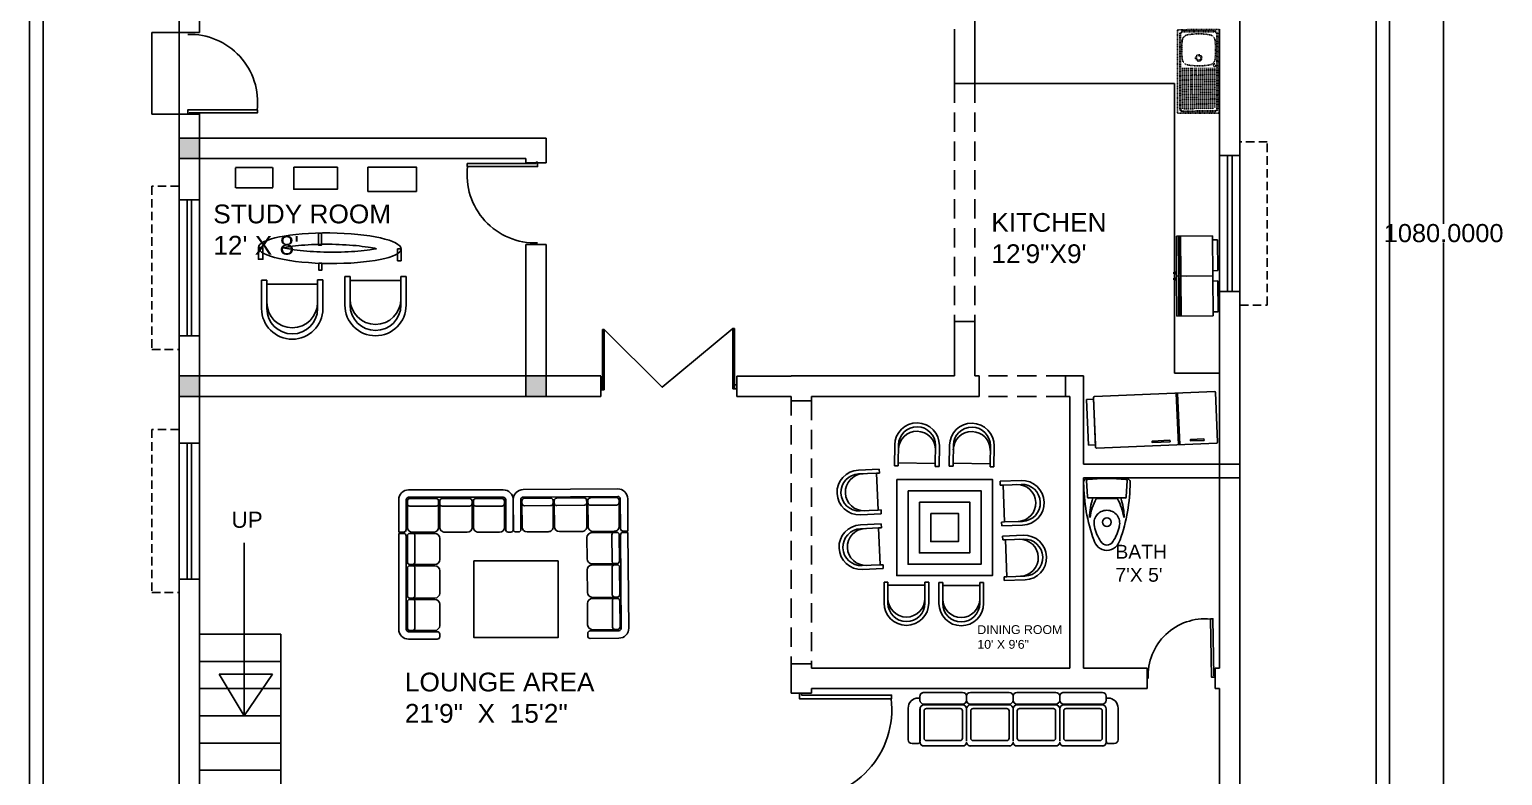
# Model space of a CAD drawing. Header units: inches. Extents: x 0 to 2330, y 0 to 1444.
# Drawn here: x 473 to 1123, y 636 to 966 of the extents above; entities that cross this region are included whole.
import ezdxf

# ---------------------------------------------------------------- set-up
doc = ezdxf.new("R2010")
doc.units = ezdxf.units.IN
doc.header["$MEASUREMENT"] = 0
doc.linetypes.add('HIDDEN', pattern=[0.375, 0.25, -0.125])
for name, color, linetype in [('BOUNDRY WALL', 41, 'Continuous'), ('CHAJJA', 31, 'HIDDEN'), ('DIMENSION', 51, 'HIDDEN'), ('dIMENSIONS', 40, 'Continuous'), ('DOOR', 1, 'Continuous'), ('FURNITURE', 63, 'Continuous'), ('PORCH BOUNDRY', 173, 'HIDDEN'), ('STAIRS', 32, 'Continuous'), ('WALLS', 7, 'Continuous'), ('WINDOW', 80, 'Continuous')]:
    doc.layers.add(name, color=color, linetype=linetype)
doc.styles.get("Standard").update_dxf_attribs({"font": 'arial.ttf'})
doc.dimstyles.get("Standard").update_dxf_attribs({"dimtxt": 8, "dimasz": 0.18, "dimexe": 0.18, "dimexo": 0.0625, "dimgap": 0.09, "dimtad": 0, "dimtih": 1, "dimtoh": 1, "dimdec": 4, "dimzin": 0, "dimdsep": 46, "dimtxsty": 'Standard', "dimcen": 0.09, "dimadec": 0, "dimazin": 0, "dimtfac": 1, "dimtdec": 4, "dimtofl": 0, "dimtmove": 0, "dimatfit": 3, "dimfxl": 1, "dimtolj": 1, "dimtzin": 0, "dimarcsym": 0})

# ---------------------------------------------------------------- blocks, each defined once
blk = doc.blocks.new('DOORS')
at = {"layer": 'DOOR'}
blk.add_line((3186.14, 3188.71), (3187.61, 3188.71), dxfattribs=at)
for points in [[(3187.61, 3187.94), (3187.61, 3152.88), (3186.14, 3152.88), (3186.14, 3188.71)], [(3186.14, 3187.94), (3186.14, 3188.71), (3188.32, 3188.71), (3188.32, 3187.94), (3187.61, 3187.94)]]:
    blk.add_lwpolyline(points, dxfattribs=at)
blk.add_arc((3182.04, 3187.61), 34.82, 178.1926, 276.7938, dxfattribs=at)
blk = doc.blocks.new('DOOOR')
at = {"layer": 'DOOR'}
for p, q in [((2493.5, 2880.35), (2493.5, 2912.74)), ((2493.5, 2912.74), (2494.32, 2912.74)), ((2494.32, 2912.74), (2494.32, 2879.28)), ((2566.68, 2913.26), (2565.86, 2913.26)), ((2565.86, 2913.26), (2565.86, 2879.8)), ((2566.68, 2880.86), (2566.68, 2913.26)), ((2492.61, 2881.4), (2493.5, 2881.4)), ((2493.5, 2879.29), (2492.61, 2879.29)), ((2493.5, 2881.4), (2493.5, 2879.29)), ((2494.32, 2879.28), (2493.5, 2879.29)), ((2565.86, 2879.8), (2566.68, 2879.81)), ((2567.57, 2881.92), (2566.68, 2881.92)), ((2566.68, 2881.92), (2566.68, 2879.81)), ((2566.68, 2879.81), (2567.57, 2879.81))]:
    blk.add_line(p, q, dxfattribs=at)
blk.add_lwpolyline([(2494.32, 2912.74), (2526.65, 2880.62), (2565.86, 2913.26)], dxfattribs=at)
blk = doc.blocks.new('WINDOE')
for p, q in [((3462.97, 3398.72), (3471.97, 3398.72)), ((3462.97, 3338.72), (3462.97, 3398.72)), ((3466.47, 3398.72), (3466.47, 3338.72)), ((3468.47, 3398.72), (3468.47, 3338.72)), ((3471.97, 3398.72), (3471.97, 3338.72)), ((3471.97, 3338.72), (3462.97, 3338.72))]:
    blk.add_line(p, q)
blk = doc.blocks.new('A$C444A5E9C')
at = {"ltscale": 20}
for p, q in [((0.041, 0.566), (0.032, 0.737)), ((0.246, 0.76), (0.04, 0.76)), ((0.054, 0.554), (0.246, 0.554)), ((0.141, 0.549), (0.246, 0.549))]:
    blk.add_line(p, q, dxfattribs=at)
for p, q in [((0.246, 0.76), (0.452, 0.76)), ((0.45, 0.566), (0.459, 0.737)), ((0.438, 0.554), (0.246, 0.554)), ((0.35, 0.549), (0.246, 0.549))]:
    blk.add_line(p, q)
at = {"linetype": 'Continuous', "ltscale": 20}
blk.add_circle((0.246, 0.298), 0.0465, dxfattribs=at)
at = {"ltscale": 20}
for centre, radius, start, end in [((0.04, 0.72), 0.04, 90, 185.821), ((1.87, 0.733), 1.87, 180.5373, 199.4406), ((0.044, 0.738), 0.012, 95.8439, 183), ((0.245, -1.23), 1.99, 89.9924, 95.8439), ((0.054, 0.566), 0.0125, 183, 270), ((0.766, 0.328), 0.705, 161.2906, 178.5363), ((0.58, 0.285), 0.516, 149.7165, 173.2244), ((0.141, 0.541), 0.0075, 90, 149.7165), ((0.267, 0.158), 0.167, 196.4723, 227.6624), ((0.246, 0.137), 0.137, 228.0401, 270)]:
    blk.add_arc(centre, radius, start, end, dxfattribs=at)
for centre, radius, start, end in [((0.246, -1.23), 1.99, 84.1561, 90.0076), ((-1.378, 0.733), 1.87, 340.5594, 359.4627), ((0.447, 0.738), 0.012, 357, 84.1561), ((0.452, 0.72), 0.04, 354.179, 90), ((0.35, 0.541), 0.0075, 30.2835, 90), ((-0.089, 0.285), 0.516, 6.7756, 30.2835), ((-0.275, 0.328), 0.705, 1.4637, 18.7094), ((0.438, 0.566), 0.0125, 270, 357), ((0.246, 0.137), 0.137, 270, 311.9599), ((0.225, 0.158), 0.167, 312.3376, 343.5277)]:
    blk.add_arc(centre, radius, start, end)
at = {"linetype": 'Continuous', "ltscale": 20}
for centre, radius, start, end in [((0.246, 0.288), 0.136, 90.2368, 194.549), ((0.245, 0.288), 0.136, 345.451, 89.7632), ((0.561, 0.349), 0.457, 192.1399, 214.2706), ((-0.069, 0.349), 0.457, 325.7294, 347.8601), ((0.246, 0.129), 0.0727, 210.084, 269.4189), ((0.245, 0.129), 0.0727, 270.5811, 329.916)]:
    blk.add_arc(centre, radius, start, end, dxfattribs=at)
blk = doc.blocks.new('A$C4DDE20F0')
for p, q in [((0.13, 0.618), (0.15, 0.618)), ((0.13, 0.618), (0.152, 0.618)), ((0.152, 0.64), (0.152, 0.59)), ((0.152, 0.59), (0.152, 0.64)), ((0.152, 0.618), (0.152, 0.64)), ((0.202, 0.69), (0.702, 0.69)), ((0.202, 0.69), (0.702, 0.69)), ((0.752, 0.59), (0.752, 0.64)), ((0.752, 0.64), (0.752, 0.59)), ((0.802, 0.69), (1.302, 0.69)), ((0.802, 0.69), (1.302, 0.69)), ((1.352, 0.59), (1.352, 0.64)), ((1.352, 0.64), (1.352, 0.59)), ((1.402, 0.69), (1.902, 0.69)), ((1.402, 0.69), (1.902, 0.69)), ((1.952, 0.59), (1.952, 0.64)), ((1.952, 0.64), (1.952, 0.59)), ((2.002, 0.69), (2.502, 0.69)), ((2.002, 0.69), (2.502, 0.69)), ((2.552, 0.64), (2.552, 0.59)), ((2.552, 0.64), (2.552, 0.618)), ((2.552, 0.618), (2.574, 0.618)), ((2.574, 0.618), (2.554, 0.618)), ((0, 0.081), (0, 0.488)), ((0, 0.081), (0, 0.488)), ((0.152, 0.061), (0.152, 0.478)), ((0.153, 0.061), (0.153, 0.478)), ((0.202, 0.54), (0.702, 0.54)), ((0.203, 0.528), (0.702, 0.528)), ((0.206, 0.452), (0.206, 0.1)), ((0.67, 0.482), (0.236, 0.482)), ((0.7, 0.1), (0.7, 0.452)), ((0.752, 0.061), (0.752, 0.478)), ((0.753, 0.061), (0.753, 0.478)), ((0.802, 0.54), (1.302, 0.54)), ((0.803, 0.528), (1.302, 0.528)), ((0.806, 0.452), (0.806, 0.1)), ((1.27, 0.482), (0.836, 0.482)), ((1.3, 0.1), (1.3, 0.452)), ((1.352, 0.061), (1.352, 0.478)), ((1.352, 0.061), (1.352, 0.478)), ((1.402, 0.54), (1.902, 0.54)), ((1.403, 0.528), (1.902, 0.528)), ((1.406, 0.452), (1.406, 0.1)), ((1.87, 0.482), (1.436, 0.482)), ((1.9, 0.1), (1.9, 0.452)), ((1.952, 0.061), (1.952, 0.478)), ((1.952, 0.061), (1.952, 0.478)), ((2.002, 0.54), (2.502, 0.54)), ((2.002, 0.528), (2.502, 0.528)), ((2.005, 0.452), (2.005, 0.1)), ((2.47, 0.482), (2.035, 0.482)), ((2.5, 0.1), (2.5, 0.452)), ((2.552, 0.061), (2.552, 0.478)), ((2.704, 0.081), (2.704, 0.488)), ((2.704, 0.488), (2.704, 0.081)), ((0.122, 0.031), (0.05, 0.031)), ((0.122, 0.031), (0.05, 0.031)), ((0.702, 0), (0.203, 0)), ((0.702, 0), (0.203, 0)), ((0.236, 0.07), (0.67, 0.07)), ((1.302, 0), (0.803, 0)), ((1.302, 0), (0.803, 0)), ((0.836, 0.07), (1.27, 0.07)), ((1.902, 0), (1.403, 0)), ((1.902, 0), (1.403, 0)), ((1.436, 0.07), (1.87, 0.07)), ((2.502, 0), (2.002, 0)), ((2.502, 0), (2.002, 0)), ((2.035, 0.07), (2.47, 0.07)), ((2.582, 0.031), (2.654, 0.031)), ((2.654, 0.031), (2.582, 0.031))]:
    blk.add_line(p, q)
for centre, radius, start, end in [((0.13, 0.488), 0.13, 90, 180), ((0.13, 0.488), 0.13, 90, 180), ((0.202, 0.64), 0.05, 90, 180), ((0.202, 0.64), 0.0499, 89.9296, 180.17), ((0.202, 0.59), 0.05, 180, 270), ((0.702, 0.64), 0.05, 0, 90), ((0.702, 0.64), 0.05, 0, 90), ((0.702, 0.59), 0.05, 270, 0), ((0.802, 0.64), 0.05, 90, 180), ((0.802, 0.64), 0.05, 90, 180), ((0.802, 0.59), 0.05, 180, 270), ((1.302, 0.64), 0.05, 0, 90), ((1.302, 0.64), 0.05, 0, 90), ((1.302, 0.59), 0.05, 270, 0), ((1.402, 0.64), 0.05, 90, 180), ((1.402, 0.64), 0.05, 90, 180), ((1.402, 0.59), 0.05, 180, 270), ((1.902, 0.64), 0.05, 0, 90), ((1.902, 0.64), 0.05, 0, 90), ((1.902, 0.59), 0.05, 270, 0), ((2.002, 0.64), 0.05, 90, 180), ((2.002, 0.64), 0.0495, 89.7806, 180.5298), ((2.002, 0.59), 0.05, 180, 270), ((2.502, 0.64), 0.05, 0, 90), ((2.502, 0.64), 0.05, 0, 90), ((2.502, 0.59), 0.05, 270, 0), ((2.574, 0.488), 0.13, 0, 90), ((2.574, 0.488), 0.13, 0, 90), ((0.203, 0.478), 0.05, 90, 180), ((0.236, 0.452), 0.03, 90, 180), ((0.67, 0.452), 0.03, 0, 90), ((0.702, 0.478), 0.05, 0, 90), ((0.803, 0.478), 0.05, 90, 180), ((0.836, 0.452), 0.03, 90, 180), ((1.27, 0.452), 0.03, 0, 90), ((1.302, 0.478), 0.05, 0, 90), ((1.403, 0.478), 0.05, 90, 180), ((1.436, 0.452), 0.03, 90, 180), ((1.87, 0.452), 0.03, 0, 90), ((1.902, 0.478), 0.05, 0, 90), ((2.002, 0.478), 0.05, 90, 180), ((2.035, 0.452), 0.03, 90, 180), ((2.47, 0.452), 0.03, 0, 90), ((2.502, 0.478), 0.05, 0, 90), ((0.05, 0.081), 0.05, 180, 270), ((0.05, 0.081), 0.05, 180, 270), ((0.122, 0.061), 0.03, 270, 0), ((0.122, 0.061), 0.03, 270, 0), ((0.203, 0.052), 0.0517, 169.8745, 269.229), ((0.203, 0.05), 0.05, 180, 270), ((0.236, 0.1), 0.03, 180, 270), ((0.67, 0.1), 0.03, 270, 0), ((0.702, 0.05), 0.05, 270, 0), ((0.702, 0.05), 0.05, 270, 0), ((0.803, 0.05), 0.0505, 180.5269, 269.7817), ((0.803, 0.05), 0.05, 180, 270), ((0.836, 0.1), 0.03, 180, 270), ((1.27, 0.1), 0.03, 270, 0), ((1.302, 0.05), 0.05, 270, 0), ((1.302, 0.05), 0.0505, 270.2183, 359.4731), ((1.403, 0.05), 0.05, 180, 270), ((1.403, 0.05), 0.05, 180, 270), ((1.436, 0.1), 0.03, 180, 270), ((1.87, 0.1), 0.03, 270, 0), ((1.902, 0.05), 0.05, 270, 0), ((1.902, 0.05), 0.05, 270, 0), ((2.002, 0.05), 0.05, 180, 270), ((2.002, 0.05), 0.05, 180, 270), ((2.035, 0.1), 0.03, 180, 270), ((2.47, 0.1), 0.03, 270, 0), ((2.501, 0.051), 0.0515, 270.6673, 10.435), ((2.502, 0.05), 0.05, 270, 0), ((2.582, 0.061), 0.03, 180, 270), ((2.582, 0.061), 0.03, 180, 270), ((2.654, 0.081), 0.05, 270, 0), ((2.654, 0.081), 0.05, 270, 0)]:
    blk.add_arc(centre, radius, start, end)
blk = doc.blocks.new('A$C2AFA021D')
for p, q in [((0, 2.1), (0, 0.2)), ((0.15, 0.2), (0.15, 2.1)), ((0.175, 1.55), (0.175, 2.075)), ((0.8, 2.3), (0.2, 2.3)), ((0.2, 2.15), (0.8, 2.15)), ((0.225, 2.125), (0.275, 2.125)), ((0.75, 2.125), (0.275, 2.125)), ((0.325, 2.075), (0.325, 1.55)), ((0.85, 2.2), (0.85, 2.25)), ((0.85, 1.6), (0.85, 2.025)), ((0.275, 1.5), (0.225, 1.5)), ((0.275, 1.5), (0.75, 1.5)), ((0.175, 0.875), (0.175, 1.425)), ((0.225, 1.475), (0.275, 1.475)), ((0.75, 1.475), (0.275, 1.475)), ((0.325, 1.425), (0.325, 0.875)), ((0.85, 0.925), (0.85, 1.375)), ((0.175, 0.225), (0.175, 0.75)), ((0.275, 0.825), (0.225, 0.825)), ((0.225, 0.8), (0.275, 0.8)), ((0.275, 0.825), (0.75, 0.825)), ((0.75, 0.8), (0.275, 0.8)), ((0.325, 0.75), (0.325, 0.225)), ((0.85, 0.275), (0.85, 0.7)), ((0.875, 0.275), (0.875, 0.725)), ((0.975, 0.825), (1.4, 0.825)), ((1.5, 0.725), (1.5, 0.275)), ((1.525, 0.275), (1.525, 0.725)), ((1.625, 0.825), (2.075, 0.825)), ((2.175, 0.725), (2.175, 0.275)), ((2.2, 0.275), (2.2, 0.725)), ((2.3, 0.825), (2.725, 0.825)), ((2.825, 0.725), (2.825, 0.275)), ((2.85, 0.2), (2.85, 0.775)), ((2.9, 0.825), (2.95, 0.825)), ((3, 0.775), (3, 0.2)), ((1.45, 0.325), (0.925, 0.325)), ((2.125, 0.325), (1.575, 0.325)), ((2.775, 0.325), (2.25, 0.325)), ((0.8, 0.15), (0.2, 0.15)), ((0.275, 0.175), (0.225, 0.175)), ((0.275, 0.175), (0.75, 0.175)), ((0.85, 0), (0.85, 0.1)), ((0.875, 0.275), (0.875, 0.225)), ((0.875, 0.1), (0.875, 0)), ((0.925, 0.175), (1.45, 0.175)), ((0.925, 0.15), (2.8, 0.15)), ((1.5, 0.225), (1.5, 0.275)), ((1.525, 0.275), (1.525, 0.225)), ((1.575, 0.175), (2.125, 0.175)), ((2.175, 0.225), (2.175, 0.275)), ((2.2, 0.275), (2.2, 0.225)), ((2.25, 0.175), (2.775, 0.175)), ((2.825, 0.225), (2.825, 0.275)), ((0.2, 0), (0.85, 0)), ((2.8, 0), (0.875, 0))]:
    blk.add_line(p, q)
for centre, radius, start, end in [((0.2, 2.1), 0.2, 90, 180), ((0.2, 2.1), 0.05, 90, 180), ((0.225, 2.075), 0.05, 90, 180), ((0.275, 2.075), 0.05, 0, 90), ((0.75, 2.025), 0.1, 0, 90), ((0.8, 2.25), 0.05, 0, 90), ((0.8, 2.2), 0.05, 270, 0), ((0.225, 1.55), 0.05, 180, 270), ((0.275, 1.55), 0.05, 270, 0), ((0.75, 1.6), 0.1, 270, 0), ((0.225, 1.425), 0.05, 90, 180), ((0.275, 1.425), 0.05, 0, 90), ((0.75, 1.375), 0.1, 360, 90), ((0.75, 0.925), 0.1, 270, 0), ((0.225, 0.875), 0.05, 180, 270), ((0.225, 0.75), 0.05, 90, 180), ((0.275, 0.875), 0.05, 270, 0), ((0.275, 0.75), 0.05, 0, 90), ((0.75, 0.7), 0.1, 0, 90), ((0.975, 0.725), 0.1, 90, 180), ((1.4, 0.725), 0.1, 0, 90), ((1.625, 0.725), 0.1, 90, 180), ((2.075, 0.725), 0.1, 0, 90), ((2.3, 0.725), 0.1, 90, 180), ((2.725, 0.725), 0.1, 0, 90), ((2.9, 0.775), 0.05, 90, 180), ((2.95, 0.775), 0.05, 0, 90), ((0.925, 0.275), 0.05, 90, 180), ((1.45, 0.275), 0.05, 360, 90), ((1.575, 0.275), 0.05, 90, 180), ((2.125, 0.275), 0.05, 360, 90), ((2.25, 0.275), 0.05, 90, 180), ((2.775, 0.275), 0.05, 360, 90), ((0.2, 0.2), 0.2, 180, 270), ((0.2, 0.2), 0.05, 180, 270), ((0.225, 0.225), 0.05, 180, 270), ((0.275, 0.225), 0.05, 270, 0), ((0.75, 0.275), 0.1, 270, 0), ((0.8, 0.1), 0.05, 0, 90), ((0.925, 0.225), 0.05, 180, 270), ((0.925, 0.1), 0.05, 90, 180), ((1.45, 0.225), 0.05, 270, 0), ((1.575, 0.225), 0.05, 180, 270), ((2.125, 0.225), 0.05, 270, 0), ((2.25, 0.225), 0.05, 180, 270), ((2.775, 0.225), 0.05, 270, 0), ((2.8, 0.2), 0.2, 270, 0), ((2.8, 0.2), 0.05, 270, 0)]:
    blk.add_arc(centre, radius, start, end)
blk = doc.blocks.new('A$C2D3F5BEA')
for p, q in [((1101, 550), (0, 550)), ((0, 550), (0, 0)), ((17, 487), (17, 75)), ((28, 487), (28, 75)), ((1040, 531), (61, 531)), ((1040, 520), (61, 520)), ((504, 493), (1029, 493)), ((504, 467), (1051, 467)), ((504, 440), (1051, 440)), ((504, 413), (1051, 413)), ((1073, 75), (1073, 487)), ((1084, 75), (1084, 487)), ((1101, 0), (1101, 550)), ((504, 387), (1051, 387)), ((504, 360), (1051, 360)), ((504, 334), (1051, 334)), ((504, 307), (1051, 307)), ((504, 281), (1051, 281)), ((504, 254), (1051, 254)), ((504, 228), (1051, 228)), ((504, 201), (1051, 201)), ((1040, 42), (61, 42)), ((1040, 31), (61, 31)), ((504, 175), (1051, 175)), ((504, 148), (1051, 148)), ((504, 121), (1051, 121)), ((504, 95), (1051, 95)), ((504, 68), (1043, 68)), ((0, 0), (1101, 0))]:
    blk.add_line(p, q)
for centre, radius in [((468, 491), 17.9), ((373, 281), 41.8), ((373, 281), 30.3)]:
    blk.add_circle(centre, radius)
for centre, radius, start, end in [((61, 487), 44, 90, 180), ((61, 487), 33, 90, 180), ((881, 281), 826, 169.6188, 180), ((150, 415), 82.6, 97.23, 169.6188), ((266, -729), 1232, 89.999, 95.9178), ((266, -729), 1232, 84.0822, 90.001), ((383, 415), 82.6, 10.3812, 82.77), ((-348, 281), 826, 0, 10.3812), ((1040, 487), 44, 0, 90), ((1040, 487), 33, 0, 90), ((881, 281), 826, 180, 190.3812), ((-348, 281), 826, 349.6188, 0), ((61, 75), 44, 180, 270), ((61, 75), 33, 180, 270), ((150, 147), 82.6, 190.3812, 262.77), ((266, 1290), 1232, 264.0822, 270.001), ((266, 1290), 1232, 269.999, 275.9178), ((383, 147), 82.6, 277.23, 349.6188), ((1040, 75), 44, 270, 0), ((1040, 75), 33, 270, 0)]:
    blk.add_arc(centre, radius, start, end)
blk = doc.blocks.new('A$C720672EA')
for p, q in [((0, 97), (0, 797)), ((0, 797), (775, 797)), ((775, 757), (0, 757)), ((775, 717), (0, 717)), ((15, 717), (15, 757)), ((735, 747), (15, 747)), ((735, 737), (15, 737)), ((735, 727), (15, 727)), ((732, 854), (702, 854)), ((702, 854), (702, 814)), ((702, 814), (732, 814)), ((712, 814), (712, 797)), ((722, 797), (722, 814)), ((732, 814), (732, 854)), ((735, 717), (735, 757)), ((775, 797), (775, 97)), ((1551, 797), (775, 797)), ((775, 797), (775, 97)), ((775, 757), (1551, 757)), ((775, 717), (1551, 717)), ((775, 97), (775, 600)), ((775, 97), (775, 600)), ((815, 717), (815, 757)), ((815, 747), (1535, 747)), ((815, 737), (1535, 737)), ((815, 727), (1535, 727)), ((818, 854), (818, 814)), ((848, 854), (818, 854)), ((818, 814), (848, 814)), ((828, 814), (828, 797)), ((838, 797), (838, 814)), ((848, 814), (848, 854)), ((1535, 717), (1535, 757)), ((1551, 97), (1551, 797)), ((775, 97), (0, 97)), ((75, 0), (75, 97)), ((675, 0), (75, 0)), ((675, 0), (675, 97)), ((775, 97), (1551, 97)), ((875, 0), (875, 97)), ((875, 0), (1475, 0)), ((1475, 0), (1475, 97))]:
    blk.add_line(p, q)
blk = doc.blocks.new('A$C5FE50CBE')
for p, q in [((0, 184.7), (0, 0)), ((33.8, 184.7), (33.8, 26)), ((361.1, 184.7), (361.1, 26)), ((394.9, 184.7), (394.9, 0)), ((33.8, 26), (361.1, 26)), ((33.8, 0), (33.8, 26)), ((361.1, 0), (361.1, 26)), ((0, 0), (33.8, 0)), ((394.9, 0), (361.1, 0))]:
    blk.add_line(p, q)
for centre, radius in [((197.5, 184.7), 197.5), ((197.5, 184.7), 163.6), ((197.5, 145), 163.6)]:
    blk.add_arc(centre, radius, 0, 180)
blk = doc.blocks.new('A$C43BC2F3A')
for p, q in [((0, 1491), (0, 93)), ((10, 1500), (590, 1500)), ((600, 1490), (600, 93)), ((590, 83), (10, 83)), ((23, 83), (561, 83)), ((31, 0), (31, 83)), ((561, 83), (561, 0)), ((561, 0), (31, 0))]:
    blk.add_line(p, q)
for points in [[(561, 1344), (561, 1188), (544, 1188), (544, 1344)], [(561, 949), (561, 743), (544, 743), (544, 949)]]:
    blk.add_lwpolyline(points, close=True)
for points in [[(600, 1060), (0, 1060)], [(600, 1044), (0, 1044)]]:
    blk.add_lwpolyline(points)
for centre, radius, start, end in [((10, 1490), 10, 90, 180), ((590, 1490), 10, 0, 90), ((11, 94), 10.5, 182.8791, 268.8051), ((590, 93), 10, 270, 0)]:
    blk.add_arc(centre, radius, start, end)
blk = doc.blocks.new('*D33')
at = {"color": 0, "lineweight": -2, "transparency": 16777216}
for p, q in [((1073.06, 1415.61), (1097.01, 1415.61)), ((1096.83, 1415.43), (1096.83, 879.79)), ((1096.83, 335.79), (1096.83, 871.44)), ((1073.06, 335.61), (1097.01, 335.61))]:
    blk.add_line(p, q, dxfattribs=at)
at = {"color": 0, "transparency": 16777216}
for points in [[(1096.8, 1415.43), (1096.86, 1415.43), (1096.83, 1415.61)], [(1096.8, 335.79), (1096.86, 335.79), (1096.83, 335.61)]]:
    blk.add_solid(points, dxfattribs=at)
at = {"layer": 'Defpoints', "color": 0, "transparency": 16777216}
for p in [(1072.99, 1415.61), (1072.99, 335.61), (1096.83, 335.61)]:
    blk.add_point(p, dxfattribs=at)
at = {"color": 0, "transparency": 16777216, "insert": (1096.83, 875.61), "char_height": 8, "attachment_point": 5}
blk.add_mtext('\\A1;1080.0000', dxfattribs=at)

msp = doc.modelspace()

# ---------------------------------------------------------------- hatches: boundary and pattern name
at = {"layer": 'WALLS'}
h = msp.add_hatch(color=1, dxfattribs=at)
h.paths.add_polyline_path([(1006.99429, 494.61423), (997.99429, 494.61423), (997.99429, 485.61423), (1006.99429, 485.61423)])
h.paths.add_polyline_path([(817.99429, 494.61423), (808.99429, 494.61423), (805.99429, 494.61423), (805.99429, 485.61423), (817.99429, 485.61423)])
h.paths.add_polyline_path([(728.01762, 621.85609), (710.01762, 621.85609), (709.99456, 612.85609), (718.99429, 612.85609), (719.01762, 612.85609), (728.01762, 612.85609)])
h.paths.add_polyline_path([(700.99429, 812.61423), (691.99429, 812.61423), (691.99429, 803.61423), (700.99429, 803.61423)])
h.paths.add_polyline_path([(547.99429, 812.61423), (538.99429, 812.61423), (538.99429, 803.61423), (547.99429, 803.61423)])
h.paths.add_polyline_path([(547.99429, 917.61423), (538.99429, 917.61423), (538.99429, 908.61423), (547.99429, 908.61423)])
h.paths.add_polyline_path([(1006.99429, 1349.61423), (997.99429, 1349.61423), (997.99429, 1340.61423), (1006.99429, 1340.61423)])
h.paths.add_polyline_path([(829.99429, 1349.61423), (820.99429, 1349.61423), (820.99429, 1340.61423), (829.99429, 1340.61423)])
h.paths.add_polyline_path([(547.99429, 1349.61423), (538.99429, 1349.61423), (538.99429, 1340.61423), (547.99429, 1340.61423)])
h.paths.add_polyline_path([(640.99429, 1256.61423), (634.99429, 1256.61423), (634.99429, 1250.61423), (640.99429, 1250.61423)])

# ---------------------------------------------------------------- linework, layer by layer
for p, q in [((889.99429, 941.61423), (978.15433, 941.61423)), ((978.15433, 941.61423), (978.15433, 813.77776)), ((978.15433, 813.77776), (997.99429, 813.77776)), ((567.65265, 739.00967), (567.65265, 662.61423)), ((580.20087, 681.02264), (556.71614, 681.02264)), ((556.71614, 681.02264), (567.65265, 662.61423)), ((567.65265, 662.61423), (580.20087, 681.02264))]:
    msp.add_line(p, q)
at = {"layer": 'BOUNDRY WALL'}
for p, q in [((472.99429, 335.61423), (472.99429, 1415.61423)), ((1072.99429, 1415.61423), (1072.99429, 335.61423)), ((478.99429, 341.61423), (478.99429, 1409.61423)), ((1066.99429, 1409.61423), (1066.99429, 341.61423))]:
    msp.add_line(p, q, dxfattribs=at)
at = {"layer": 'CHAJJA', "ltscale": 15}
for p, q in [((1018.99429, 915.92188), (1006.99429, 915.92188)), ((1006.99429, 915.92188), (1006.99429, 909.92188)), ((1018.99429, 843.92188), (1018.99429, 915.92188)), ((538.99429, 896.31494), (526.99429, 896.31494)), ((526.99429, 896.31494), (526.99429, 824.31494)), ((538.99429, 890.31494), (538.99429, 896.31494)), ((1006.99429, 849.92188), (1006.99429, 843.92188)), ((1006.99429, 843.92188), (1018.99429, 843.92188)), ((538.99429, 824.31494), (538.99429, 830.31494)), ((526.99429, 824.31494), (538.99429, 824.31494)), ((538.99429, 788.99434), (526.99429, 788.99434)), ((526.99429, 788.99434), (526.99429, 716.99434)), ((538.99429, 782.99434), (538.99429, 788.99434)), ((538.99429, 716.99434), (538.99429, 722.99434)), ((526.99429, 716.99434), (538.99429, 716.99434))]:
    msp.add_line(p, q, dxfattribs=at)
at = {"layer": 'FURNITURE'}
for points in [[(589.55778, 904.71104), (608.82331, 904.71104), (608.82331, 895.02612), (589.55778, 895.02612)], [(622.29736, 904.82915), (643.69039, 904.82915), (643.69039, 894.08125), (622.29736, 894.08125)], [(600.55433, 875.68213), (601.81211, 875.68213), (601.81211, 870.30402), (600.55433, 870.30402)], [(573.96529, 869.27928), (575.95789, 869.27928), (575.95789, 864.12111), (573.96529, 864.12111)], [(636.95572, 868.67982), (635.40456, 868.67982), (635.40456, 863.46933), (636.95572, 863.46933)], [(600.6463, 862.36216), (601.9594, 862.36216), (601.9594, 859.26312), (600.6463, 859.26312)], [(855.57701, 766.95956), (897.80096, 766.95956), (897.80096, 724.52405), (855.57701, 724.52405)], [(860.57701, 761.95956), (892.80096, 761.95956), (892.80096, 729.52405), (860.57701, 729.52405)], [(865.57701, 756.95956), (887.80096, 756.95956), (887.80096, 734.52405), (865.57701, 734.52405)], [(870.57701, 751.95956), (882.80096, 751.95956), (882.80096, 739.52405), (870.57701, 739.52405)], [(669.08731, 730.99268), (706.18191, 730.99268), (706.18191, 697.17621), (669.08731, 697.17621)]]:
    msp.add_lwpolyline(points, close=True, dxfattribs=at)
msp.add_ellipse((605.4605, 868.97955), major_axis=(31.49522, -0.29973), ratio=0.2139917, dxfattribs=at)
for points, knots in [([(626.09132, 868.78321), (624.96005, 869.02298), (623.72046, 869.24824), (619.06626, 869.96715), (615.19661, 870.34815), (607.10508, 870.75424), (602.88444, 870.78012), (594.84417, 870.47343), (591.02548, 870.13985), (586.72937, 869.51672), (585.74447, 869.35165), (584.82969, 869.17589)], [0.814156916, 0.814156916, 0.814156916, 0.814156916, 0.976109254, 0.976109254, 1.383065641, 1.383065641, 1.790022028, 1.790022028, 2.196978415, 2.196978415, 2.327435738, 2.327435738, 2.327435738, 2.327435738]), ([(584.82969, 869.17589), (585.96096, 868.93612), (587.20055, 868.71086), (591.85475, 867.99194), (595.7244, 867.61095), (603.81592, 867.20486), (608.03656, 867.17898), (616.07684, 867.48567), (619.89553, 867.81924), (624.19164, 868.44238), (625.17654, 868.60745), (626.09132, 868.78321)], [3.955749569, 3.955749569, 3.955749569, 3.955749569, 4.117701907, 4.117701907, 4.524658294, 4.524658294, 4.931614681, 4.931614681, 5.338571068, 5.338571068, 5.469028392, 5.469028392, 5.469028392, 5.469028392])]:
    msp.add_open_spline(points, degree=3, knots=knots, dxfattribs=at)
at = {"layer": 'PORCH BOUNDRY'}
msp.add_lwpolyline([(563.82825, 904.62181), (580.39928, 904.62181), (580.39928, 895.58953), (563.82825, 895.58953)], close=True, dxfattribs=at)
at = {"layer": 'STAIRS'}
for p, q in [((532.99429, 964.11423), (526.99429, 964.11423)), ((526.99429, 928.11423), (526.99429, 964.11423)), ((538.99429, 964.11423), (532.99429, 964.11423)), ((538.99429, 964.11423), (538.99429, 928.11423)), ((532.99429, 928.11423), (526.99429, 928.11423)), ((538.99429, 928.11423), (532.99429, 928.11423)), ((583.8218, 698.61423), (547.99429, 698.61423)), ((583.8218, 698.61423), (583.8218, 686.61423)), ((583.8218, 686.61423), (547.99429, 686.61423)), ((583.8218, 674.61423), (583.8218, 686.61423)), ((583.8218, 674.61423), (547.99429, 674.61423)), ((547.99429, 621.85609), (547.99429, 674.61423)), ((583.8218, 638.61423), (583.8218, 674.61423)), ((583.8218, 662.61423), (547.99429, 662.61423)), ((583.8218, 650.61423), (547.99429, 650.61423)), ((583.8218, 638.61423), (547.99429, 638.61423)), ((583.8218, 616.85609), (583.8218, 638.61423))]:
    msp.add_line(p, q, dxfattribs=at)
at = {"layer": 'WALLS'}
for p, q in [((538.99429, 964.11423), (538.99429, 1349.61423)), ((1006.99429, 1349.61423), (1006.99429, 485.61423)), ((547.99429, 964.11423), (547.99429, 983.61423)), ((889.99429, 941.61423), (889.99429, 974.61423)), ((547.99429, 964.11423), (538.99429, 964.11423)), ((880.99429, 941.61423), (880.99429, 965.61423)), ((997.99429, 965.61423), (997.99429, 812.61423)), ((889.99429, 941.61423), (880.99429, 941.61423)), ((538.99429, 612.85609), (538.99429, 928.11423)), ((547.99429, 928.11423), (538.99429, 928.11423)), ((547.99429, 917.61423), (547.99429, 928.7283)), ((700.99429, 917.61423), (538.99429, 917.61423)), ((547.99429, 803.61423), (547.99429, 917.61423)), ((700.99429, 908.61423), (700.99429, 917.61423)), ((691.99429, 908.61423), (538.99429, 908.61423)), ((691.99429, 908.61423), (691.99429, 906.61423)), ((691.99429, 906.61423), (700.99429, 906.61423)), ((700.99429, 906.61423), (700.99429, 908.61423)), ((547.99429, 812.61423), (547.99429, 869.61423)), ((691.99429, 803.61423), (691.99429, 870.61423)), ((700.99429, 870.61423), (691.99429, 870.61423)), ((700.99429, 803.61423), (700.99429, 870.61423)), ((889.99429, 836.61423), (880.99429, 836.61423)), ((880.99429, 836.61423), (880.99429, 812.61423)), ((889.99429, 836.61423), (889.99429, 812.61423)), ((700.99429, 812.61423), (538.99429, 812.61423)), ((700.99429, 812.61423), (724.99429, 812.61423)), ((724.99429, 803.60478), (724.99429, 812.54308)), ((784.99429, 803.60478), (784.99429, 812.54308)), ((784.99429, 803.61423), (784.99429, 812.54308)), ((784.99429, 812.54308), (808.99429, 812.54308)), ((808.99429, 812.61423), (808.99429, 812.54308)), ((880.99429, 812.61423), (808.99429, 812.61423)), ((880.99429, 812.61423), (817.99429, 812.61423)), ((891.99429, 812.61423), (889.99429, 812.61423)), ((891.99429, 812.61423), (891.99429, 803.61423)), ((929.99429, 812.61423), (929.99429, 803.61423)), ((937.99429, 812.61423), (929.99429, 812.61423)), ((937.99429, 812.61423), (937.99429, 773.61423)), ((997.99429, 812.61423), (997.99429, 773.61423)), ((700.99429, 803.61423), (538.99429, 803.61423)), ((547.99429, 683.61423), (547.99429, 803.61423)), ((724.99429, 803.60478), (700.99429, 803.61423)), ((808.99429, 803.61423), (784.99429, 803.61423)), ((817.99429, 801.61423), (808.99429, 801.61423)), ((891.99429, 803.61423), (817.99429, 803.61423)), ((817.99429, 801.61423), (817.99429, 803.61423)), ((880.99429, 803.61423), (817.99429, 803.61423)), ((931.99429, 803.61423), (929.99429, 803.61423)), ((931.99429, 803.61423), (931.99429, 683.61423)), ((1006.99429, 773.61423), (937.99429, 773.61423)), ((997.99429, 773.61423), (997.99429, 683.61423)), ((937.99429, 767.61423), (937.99429, 683.61423)), ((1006.99429, 767.61423), (937.99429, 767.61423)), ((547.99429, 674.61423), (547.99429, 683.61423)), ((817.99429, 685.61423), (808.99429, 685.61423)), ((808.99429, 685.61423), (808.99429, 683.61423)), ((808.99429, 683.61423), (808.99429, 674.61423)), ((817.99429, 683.61423), (817.99429, 685.61423)), ((931.99429, 683.61423), (817.99429, 683.61423)), ((965.99429, 683.61423), (937.99429, 683.61423)), ((965.99429, 683.61423), (965.99429, 674.61423)), ((995.99429, 683.61423), (995.99429, 674.61423)), ((997.99429, 683.61423), (995.99429, 683.61423)), ((808.99429, 674.61423), (808.99429, 672.61423)), ((808.99429, 672.61423), (817.99429, 672.61423)), ((965.99429, 674.61423), (817.99429, 674.61423)), ((965.99429, 674.61423), (817.99429, 674.61423)), ((817.99429, 672.61423), (817.99429, 674.61423)), ((997.99429, 674.61423), (995.99429, 674.61423)), ((997.99429, 674.61423), (997.99429, 485.61423))]:
    msp.add_line(p, q, dxfattribs=at)
at = {"layer": 'WALLS', "linetype": 'HIDDEN', "ltscale": 34}
for p, q in [((880.99429, 941.61423), (880.99429, 836.61423)), ((889.99429, 941.61423), (889.99429, 836.61423)), ((929.99429, 812.61423), (891.99429, 812.61423)), ((808.99429, 803.61423), (808.99429, 683.61423)), ((817.99429, 801.61423), (817.99429, 685.61423)), ((929.99429, 803.61423), (891.99429, 803.61423))]:
    msp.add_line(p, q, dxfattribs=at)

# ---------------------------------------------------------------- block references
at = {"layer": 'DIMENSION', "xscale": 0.03345528261163406, "yscale": 0.03345528261163406, "zscale": 0.03345528261163406, "rotation": 270.0594952424356}
msp.add_blockref('A$C2D3F5BEA', (979.36095, 965.4323), dxfattribs=at)
at = {"layer": 'DOOR'}
for p, xscale, yscale, zscale, rotation in [((3276.45124, 3661.40255), -0.857280468121655, 0.857280468121655, 0.857280468121655, 90), ((-2070.75443, -1855.05331), -0.867158415391774, 0.8671584153917737, 0.8671584153917739, 269.9419076519177), ((-1340.76905, 2928.12005), -0.719159895027055, 0.719159895027055, 0.7191598950270549, 181.1076964583948), ((4433.61439, -2947.94481), 1.135567925333826, 1.135567925333826, 1.135567925333826, 90.00000000000001)]:
    msp.add_blockref('DOORS', p, dxfattribs=dict(at, xscale=xscale, yscale=yscale, zscale=zscale, rotation=rotation))
at = {"layer": 'DOOR', "xscale": 0.7952962550677809, "yscale": 0.7952962550677809, "zscale": 0.7952962550677809}
msp.add_blockref('DOOOR', (-1257.27934, -1483.33692), dxfattribs=at)
at = {"layer": 'FURNITURE'}
for name, p, xscale, yscale, zscale, rotation in [('A$C720672EA', (997.31625, 839.14651), 0.02278575284408168, 0.02278575284408168, 0.02278575284408168, 90.34388958278736), ('A$C5FE50CBE', (602.40101, 854.9718), 0.06838340703953896, 0.06838340703953896, 0.06838340703953896, 180.0265539121386), ('A$C5FE50CBE', (639.14385, 856.50166), 0.06838340703953896, 0.06838340703953896, 0.06838340703953896, 180.0265539121386), ('A$C43BC2F3A', (939.22283, 803.3718), 0.03799612588387832, 0.03799612588387832, 0.03799612588387832, 272.367902076471), ('A$C5FE50CBE', (874.2478, 772.67981), -0.04986889914146506, 0.04986889914146508, 0.04986889914146507, 359.1807630442793), ('A$C5FE50CBE', (898.42269, 772.53113), -0.04986889914146506, 0.04986889914146508, 0.04986889914146507, 359.1807630442793), ('A$C5FE50CBE', (848.73157, 751.78085), 0.04986889914146508, 0.04986889914146508, 0.04986889914146508, 92.54625916480428), ('A$C5FE50CBE', (901.90939, 746.43464), -0.04986889914146508, 0.04986889914146508, 0.04986889914146508, 272.0610488635882), ('A$C2AFA021D', (635.87852, 762.35335), 21.96498758416849, 21.96498758416849, 21.96498758416849, 270), ('A$C2AFA021D', (736.87234, 762.81307), -21.96498758416849, 21.96498758416849, 21.96498758416849, 90.44925621605395), ('A$C5FE50CBE', (849.60876, 727.62143), 0.04986889914146508, 0.04986889914146508, 0.04986889914146508, 92.54625916480428), ('A$C5FE50CBE', (902.97566, 722.28282), -0.04986889914146508, 0.04986889914146508, 0.04986889914146508, 272.0610488635882), ('A$C5FE50CBE', (869.69778, 721.61066), 0.04986889914146507, 0.04986889914146507, 0.04986889914146507, 180.0265539121386), ('A$C5FE50CBE', (893.87241, 721.42488), 0.04986889914146507, 0.04986889914146507, 0.04986889914146507, 180.0265539121386)]:
    msp.add_blockref(name, p, dxfattribs=dict(at, xscale=xscale, yscale=yscale, zscale=zscale, rotation=rotation))
at = {"layer": 'FURNITURE', "color": 7, "xscale": 41.77831322998384, "yscale": 41.77831322998384, "zscale": 41.77831322998384}
msp.add_blockref('A$C444A5E9C', (938.00291, 735.6272), dxfattribs=at)
at = {"layer": 'FURNITURE', "xscale": 34.25234909193009, "yscale": 34.25234909193009, "zscale": 34.25234909193009}
msp.add_blockref('A$C4DDE20F0', (860.59972, 649.31831), dxfattribs=at)
at = {"layer": 'WINDOW', "rotation": 180}
for p in [(4469.96367, 4248.64599), (4010.96367, 4229.03904), (4010.96367, 4121.71844)]:
    msp.add_blockref('WINDOE', p, dxfattribs=at)

# ---------------------------------------------------------------- texts
at = {"layer": 'dIMENSIONS', "attachment_point": 1}
for s, width, gutter_width, insert, char_height in [("STUDY ROOM\\P12' X 8'", 169.8654803, 41.44205, (554.07506, 888.25344), 8.28841), ('KITCHEN\\P12\'9"X9\'\\P ', 169.8654803, 41.44205, (897.30305, 884.51378), 8.28841), ('UP', 145.4680952, 35.48982, (562.10453, 752.70728), 7.097965), ("BATH\\P7'X 5'", 125.0562028, 30.50994, (952.0312, 738.08652), 6.101987), ('DINING ROOM\\P10\' X 9\'6"', 79.8879341, 19.49024, (891.12658, 702.61464), 3.8980487), ('LOUNGE AREA\\P21\'9"  X  15\'2"', 169.8654803, 41.44205, (638.59563, 681.68614), 8.2884096)]:
    msp.add_mtext_dynamic_manual_height_columns(s, width=width, gutter_width=gutter_width, heights=[0], dxfattribs=dict(at, insert=insert, char_height=char_height))

# ---------------------------------------------------------------- dimensions: what is measured, and where the dimension line sits
dim = msp.add_linear_dim(base=(1096.83239, 335.61423), p1=(1072.99429, 1415.61423), p2=(1072.99429, 335.61423), angle=90, dimstyle='Standard')
dim.commit()
dim.dimension.update_dxf_attribs({"geometry": '*D33', "text_midpoint": (1096.83239, 875.61423)})

doc.saveas('drawing.dxf')
